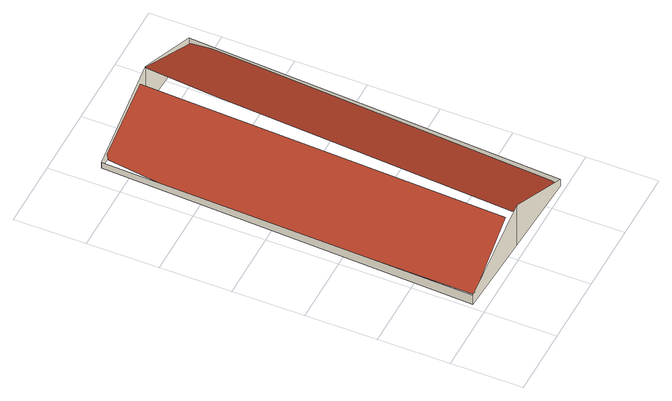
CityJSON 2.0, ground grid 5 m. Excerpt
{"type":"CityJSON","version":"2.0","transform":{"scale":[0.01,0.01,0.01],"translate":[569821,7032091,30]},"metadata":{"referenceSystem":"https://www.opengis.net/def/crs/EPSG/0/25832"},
"CityObjects":{
"building1":{"type":"Building","geometry":[{"type":"MultiSurface","lod":"2","boundaries":[[[0,1,2,3,4,5,6]],[[7,8,9,10,11,12]],[[13,14,15,16]],[[17,18,14,13]],[[19,20,18,17]],[[21,22,20,19]],[[23,24,22,21]],[[16,15,24,23]]],"semantics":{"surfaces":[{"type":"RoofSurface"},{"type":"WallSurface"}],"values":[0,0,1,1,1,1,1,1]}}]}
},
"vertices":[
[732,2670,380],[676,2169,388],[564,69,360],[1164,42,70],[1186,93,61],[1316,2481,92],[1286,2616,111],[215,2693,77],[183,2665,62],[120,2130,53],[42,92,96],[523,100,331],[661,2673,297],[1208,40,15],[1208,40,70],[1323,2644,111],[1323,2644,15],[624,66,15],[624,66,360],[30,93,15],[30,93,96],[145,2696,15],[145,2696,62],[739,2670,15],[739,2670,380]
]}
